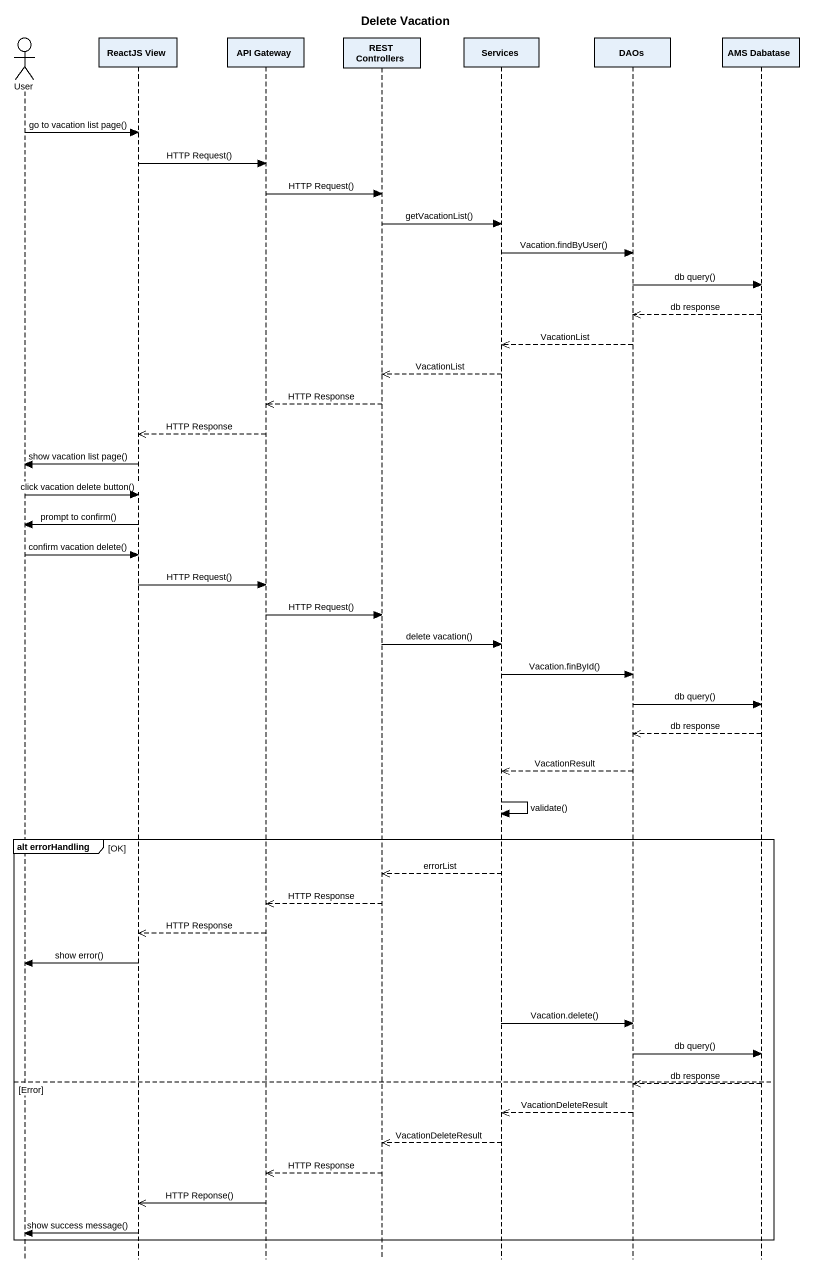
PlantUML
@startuml
title Delete Vacation
hide footbox
actor User
participant "ReactJS View" as ReactJS_View
participant "API Gateway" as API_Gateway
participant "REST Controllers" as REST_Controllers
participant Services
participant DAOs
participant "AMS Dabatase" as AMS_Dabatase

User -> ReactJS_View : go to vacation list page()
ReactJS_View -> API_Gateway : HTTP Request()
API_Gateway -> REST_Controllers : HTTP Request()
REST_Controllers -> Services : getVacationList()
Services -> DAOs : Vacation.findByUser()
DAOs -> AMS_Dabatase : db query()
AMS_Dabatase -->> DAOs : db response
DAOs -->> Services : VacationList
Services -->> REST_Controllers : VacationList
REST_Controllers -->> API_Gateway : HTTP Response
API_Gateway -->> ReactJS_View : HTTP Response
ReactJS_View -> User : show vacation list page()
User -> ReactJS_View : click vacation delete button()
ReactJS_View -> User : prompt to confirm()
User -> ReactJS_View : confirm vacation delete()
ReactJS_View -> API_Gateway : HTTP Request()
API_Gateway -> REST_Controllers : HTTP Request()
REST_Controllers -> Services : delete vacation()
Services -> DAOs : Vacation.finById()
DAOs -> AMS_Dabatase : db query()
AMS_Dabatase -->> DAOs : db response
DAOs -->> Services : VacationResult
Services -> Services : validate()
group alt errorHandling [OK]
  Services -->> REST_Controllers : errorList
  REST_Controllers -->> API_Gateway : HTTP Response
  API_Gateway -->> ReactJS_View : HTTP Response
  ReactJS_View -> User : show error()
  Services -> DAOs : Vacation.delete()
  DAOs -> AMS_Dabatase : db query()
else Error
  AMS_Dabatase -->> DAOs : db response
  DAOs -->> Services : VacationDeleteResult
  Services -->> REST_Controllers : VacationDeleteResult
  REST_Controllers -->> API_Gateway : HTTP Response
  API_Gateway ->> ReactJS_View : HTTP Reponse()
  ReactJS_View -> User : show success message()
end
@enduml
